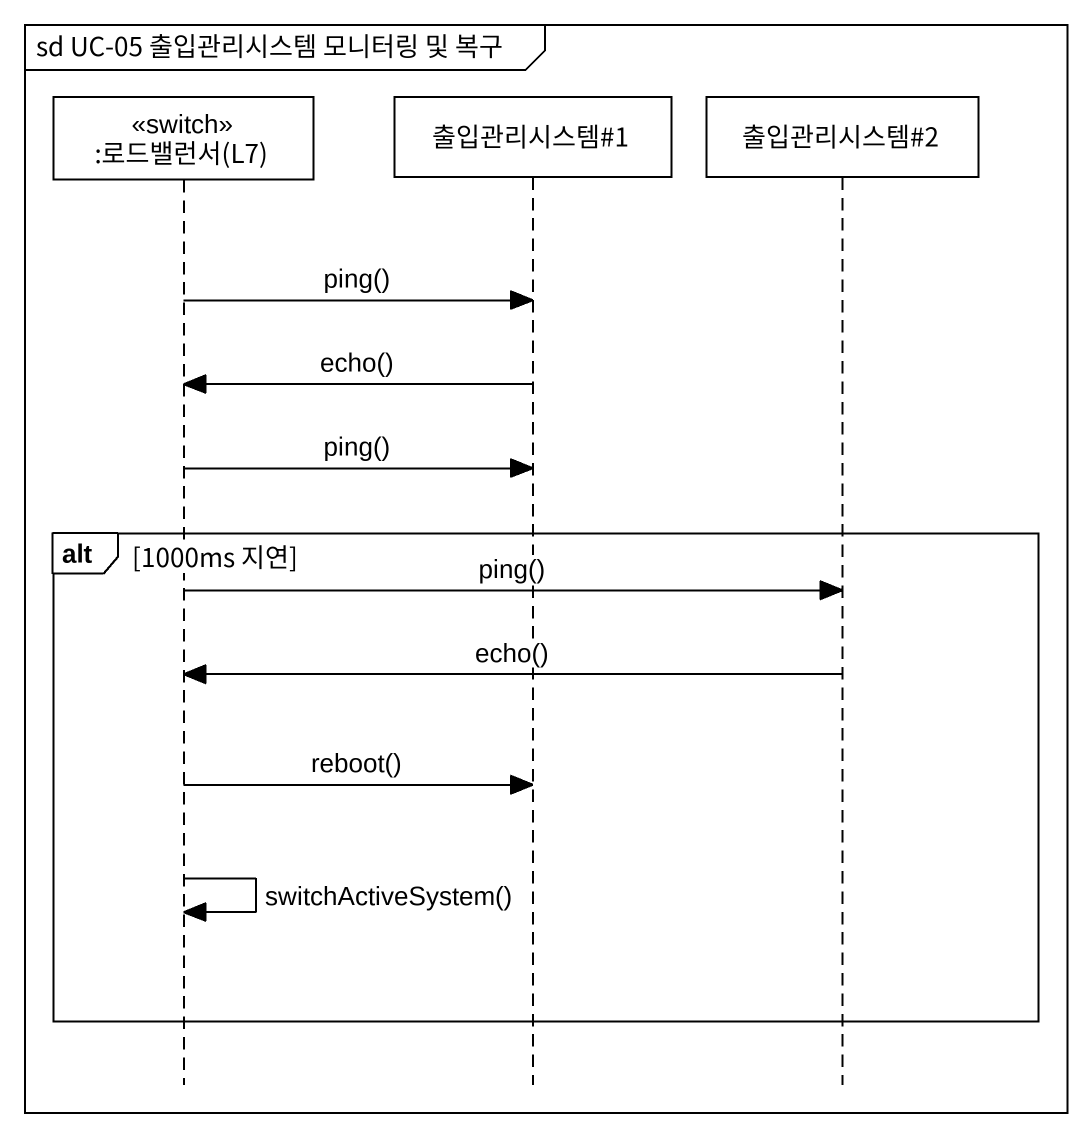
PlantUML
@startuml
mainframe sd UC-05 출입관리시스템 모니터링 및 복구
hide footbox
participant ":로드밸런서(L7)" as 로드밸런서_L7 <<switch>>
participant "출입관리시스템#1" as 출입관리시스템_1
participant "출입관리시스템#2" as 출입관리시스템_2

로드밸런서_L7 -> 출입관리시스템_1 : ping()
출입관리시스템_1 -> 로드밸런서_L7 : echo()
로드밸런서_L7 -> 출입관리시스템_1 : ping()
alt 1000ms 지연
  로드밸런서_L7 -> 출입관리시스템_2 : ping()
  출입관리시스템_2 -> 로드밸런서_L7 : echo()
  로드밸런서_L7 -> 출입관리시스템_1 : reboot()
  로드밸런서_L7 -> 로드밸런서_L7 : switchActiveSystem()
end
@enduml
